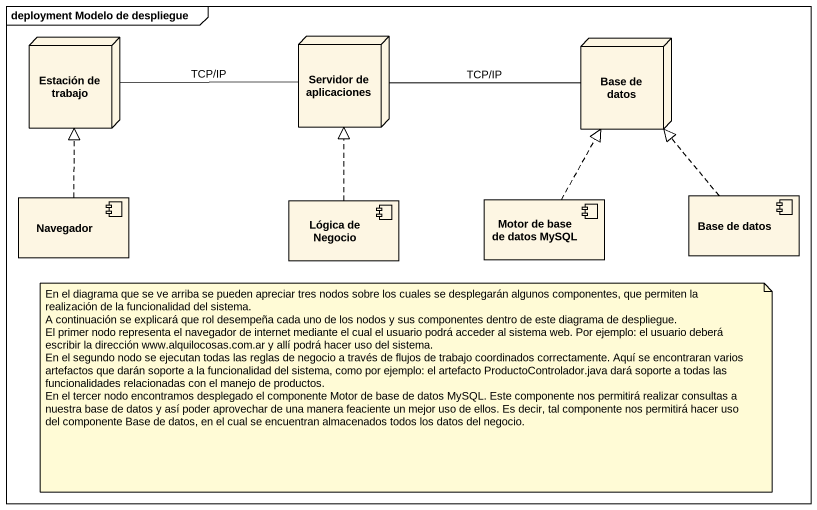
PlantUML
@startuml
mainframe deployment Modelo de despliegue
node "Estación de trabajo" as Estación_de_trabajo
node "Servidor de aplicaciones" as Servidor_de_aplicaciones
node "Base de datos" as Base_de_datos
component Navegador
component "Lógica de Negocio" as Lógica_de_Negocio
component "Motor de base de datos MySQL" as Motor_de_base_de_datos_MySQL
component "Base de datos" as Base_de_datos_2
Estación_de_trabajo -right- Servidor_de_aplicaciones : TCP/IP
Servidor_de_aplicaciones -right- Base_de_datos : TCP/IP
Navegador .up.|> Estación_de_trabajo
Lógica_de_Negocio .up.|> Servidor_de_aplicaciones
Motor_de_base_de_datos_MySQL .up.|> Base_de_datos
Base_de_datos_2 .up.|> Base_de_datos
note as N1
  En el diagrama que se ve arriba se pueden apreciar tres nodos sobre los cuales se desplegarán algunos componentes, que permiten la realización de la funcionalidad del sistema.
  A continuación se explicará que rol desempeña cada uno de los nodos y sus componentes dentro de este diagrama de despliegue.
  El primer nodo representa el navegador de internet mediante el cual el usuario podrá acceder al sistema web. Por ejemplo: el usuario deberá escribir la dirección www.alquilocosas.com.ar y allí podrá hacer uso del sistema.
  En el segundo nodo se ejecutan todas las reglas de negocio a través de flujos de trabajo coordinados correctamente. Aquí se encontraran varios artefactos que darán soporte a la funcionalidad del sistema, como por ejemplo: el artefacto ProductoControlador.java dará soporte a todas las funcionalidades relacionadas con el manejo de productos.
  En el tercer nodo encontramos desplegado el componente Motor de base de datos MySQL. Este componente nos permitirá realizar consultas a nuestra base de datos y así poder aprovechar de una manera feaciente un mejor uso de ellos. Es decir, tal componente nos permitirá hacer uso del componente Base de datos, en el cual se encuentran almacenados todos los datos del negocio.
end note
@enduml
